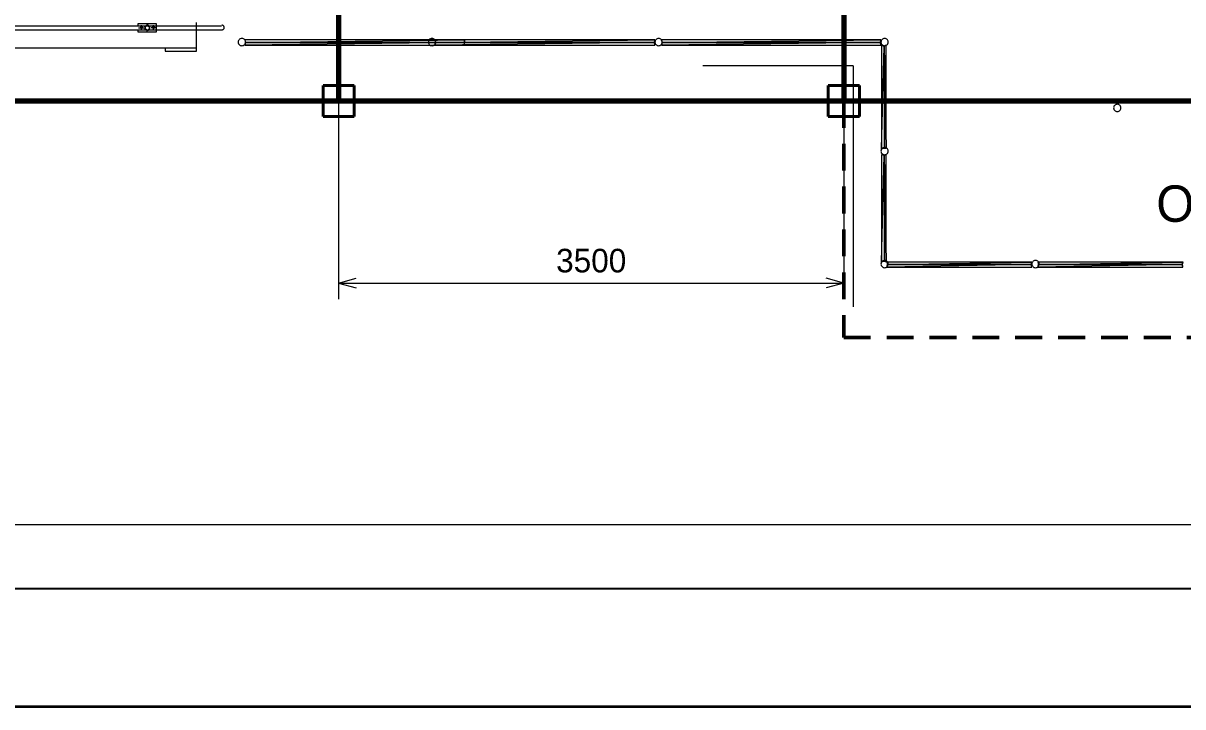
# Paper-space layout '01 Roof Support Layout' of a CAD drawing. Header units: millimetres. Extents: x 5 to 415, y 5 to 292.
# Drawn here: x 107.1 to 215.2, y 5 to 68.8 of the extents above; entities that cross this region are included whole.
import ezdxf
from ezdxf.enums import TextEntityAlignment as Align

# ---------------------------------------------------------------- set-up
doc = ezdxf.new("R2010")
doc.units = ezdxf.units.MM
doc.linetypes.add('DASHED_REVIEW', pattern=[4, 2.5, -1.5])
for name, color, linetype in [('BEAMS', 7, 'Continuous'), ('DIMENSIONS', 7, 'Continuous'), ('EXISTING', 7, 'Continuous'), ('FRAME', 7, 'Continuous'), ('LOAD_BEARING_WALLS', 7, 'Continuous'), ('PHOTO_COLUMNS', 7, 'Continuous'), ('PROPOSED', 7, 'Continuous'), ('TEXT', 7, 'Continuous')]:
    doc.layers.add(name, color=color, linetype=linetype)

# ---------------------------------------------------------------- blocks, each defined once
blk = doc.blocks.new('SHEET_01')
at = {"layer": 'BEAMS', "color": 7, "linetype": 'DASHED_REVIEW', "lineweight": 50}
for p, q in [((183.6, 61.54), (183.6, 39.47)), ((183.6, 39.47), (275.05, 39.47))]:
    blk.add_line(p, q, dxfattribs=at)
at = {"layer": 'DIMENSIONS', "color": 7, "linetype": 'Continuous', "lineweight": 13}
for p, q in [((136.48, 61.54), (136.48, 43.04)), ((183.6, 61.54), (183.6, 43.04)), ((136.48, 44.54), (138.13, 44.99)), ((136.48, 44.54), (183.6, 44.54)), ((136.48, 44.54), (138.13, 44.09)), ((183.6, 44.54), (181.95, 44.99)), ((183.6, 44.54), (181.95, 44.09))]:
    blk.add_line(p, q, dxfattribs=at)
at = {"layer": 'EXISTING', "color": 254, "linetype": 'Continuous', "lineweight": 13}
for p, q in [((117.81, 68.36), (118.31, 68.36)), ((118.06, 68.61), (118.06, 68.11)), ((119.43, 68.36), (118.99, 68.36)), ((119.18, 68.61), (119.18, 68.11)), ((148.26, 67.25), (127.73, 67.25)), ((127.73, 67.25), (127.8, 67)), ((127.8, 67), (148.26, 67.25)), ((165.99, 67.25), (145.47, 67.25)), ((145.47, 67.25), (145.53, 67)), ((145.53, 67), (165.99, 67.25)), ((148.26, 67.25), (148.19, 67)), ((165.99, 67.25), (165.93, 67)), ((187.07, 67.25), (166.55, 67.25)), ((166.55, 67.25), (166.67, 67)), ((166.67, 67), (187.07, 67.25)), ((187.07, 67.25), (187.01, 67)), ((148.19, 67), (127.73, 66.75)), ((127.73, 66.75), (127.8, 67)), ((127.73, 66.75), (148.26, 66.75)), ((127.8, 67), (148.19, 67)), ((148.19, 67), (127.8, 67)), ((165.93, 67), (145.47, 66.75)), ((145.47, 66.75), (145.53, 67)), ((145.47, 66.75), (165.99, 66.75)), ((145.53, 67), (165.93, 67)), ((165.93, 67), (145.53, 67)), ((148.26, 66.75), (148.19, 67)), ((165.99, 66.75), (165.93, 67)), ((187.01, 67), (166.61, 66.75)), ((166.61, 66.75), (166.67, 67)), ((166.61, 66.75), (187.07, 66.75)), ((166.67, 67), (187.01, 67)), ((187.01, 67), (166.67, 67)), ((187.07, 66.75), (187.01, 67)), ((187.13, 66.75), (187.13, 57.08)), ((187.38, 66.63), (187.13, 66.75)), ((187.13, 57.08), (187.38, 66.63)), ((187.56, 66.75), (187.38, 66.63)), ((187.38, 66.63), (187.38, 57.14)), ((187.56, 57.14), (187.38, 66.63)), ((187.38, 66.63), (187.56, 57.14)), ((187.56, 57.14), (187.56, 66.75)), ((184.46, 64.83), (170.45, 64.83)), ((184.46, 64.83), (184.46, 42.32)), ((208.78, 60.97), (208.77, 60.89)), ((208.77, 60.89), (208.78, 60.81)), ((208.8, 61.04), (208.78, 60.97)), ((208.78, 60.81), (208.8, 60.74)), ((208.84, 61.1), (208.8, 61.04)), ((208.8, 60.74), (208.84, 60.68)), ((208.9, 61.16), (208.84, 61.1)), ((208.84, 60.68), (208.9, 60.62)), ((208.96, 61.2), (208.9, 61.16)), ((208.9, 60.62), (208.96, 60.58)), ((209.03, 61.22), (208.96, 61.2)), ((208.96, 60.58), (209.03, 60.56)), ((209.11, 61.23), (209.03, 61.22)), ((209.19, 61.22), (209.11, 61.23)), ((209.26, 61.2), (209.19, 61.22)), ((209.19, 60.56), (209.26, 60.58)), ((209.32, 61.16), (209.26, 61.2)), ((209.26, 60.58), (209.32, 60.62)), ((209.38, 61.1), (209.32, 61.16)), ((209.32, 60.62), (209.38, 60.68)), ((209.42, 61.04), (209.38, 61.1)), ((209.38, 60.68), (209.42, 60.74)), ((209.44, 60.97), (209.42, 61.04)), ((209.42, 60.74), (209.44, 60.81)), ((209.45, 60.89), (209.44, 60.97)), ((209.44, 60.81), (209.45, 60.89)), ((209.03, 60.56), (209.11, 60.55)), ((209.11, 60.55), (209.19, 60.56)), ((187.38, 57.14), (187.13, 57.08)), ((187.13, 56.52), (187.13, 46.54)), ((187.38, 56.46), (187.13, 56.52)), ((187.13, 46.54), (187.38, 56.46)), ((187.38, 57.14), (187.56, 57.14)), ((187.56, 56.52), (187.38, 56.46)), ((187.38, 56.46), (187.38, 46.6)), ((187.56, 46.54), (187.38, 56.46)), ((187.38, 56.46), (187.56, 46.54)), ((187.56, 46.54), (187.56, 56.52)), ((187.38, 46.6), (187.13, 46.54)), ((187.38, 46.6), (187.56, 46.54)), ((201.14, 46.48), (187.63, 46.48)), ((187.63, 46.48), (187.69, 46.29)), ((201.08, 46.29), (187.63, 46.04)), ((187.63, 46.04), (187.69, 46.29)), ((187.63, 46.04), (201.14, 46.04)), ((187.69, 46.29), (201.14, 46.48)), ((187.69, 46.29), (201.08, 46.29)), ((201.08, 46.29), (187.69, 46.29)), ((201.14, 46.48), (201.08, 46.29)), ((201.14, 46.04), (201.08, 46.29)), ((215.22, 46.48), (201.7, 46.48)), ((201.7, 46.48), (201.76, 46.29)), ((215.15, 46.29), (201.7, 46.04)), ((201.7, 46.04), (201.76, 46.29)), ((201.7, 46.04), (215.22, 46.04)), ((201.76, 46.29), (215.22, 46.48)), ((201.76, 46.29), (215.15, 46.29)), ((215.15, 46.29), (201.76, 46.29)), ((215.22, 46.48), (215.15, 46.29)), ((215.22, 46.04), (215.15, 46.29))]:
    blk.add_line(p, q, dxfattribs=at)
at = {"layer": 'EXISTING', "color": 7, "lineweight": 30}
blk.add_line((183.6, 61.54), (53.4, 61.54), dxfattribs=at)
at = {"layer": 'FRAME', "color": 7, "linetype": 'Continuous', "lineweight": 15}
blk.add_line((28, 22), (327, 22), dxfattribs=at)
at = {"layer": 'FRAME', "color": 7, "linetype": 'Continuous', "lineweight": 25}
blk.add_line((335, 16), (15, 16), dxfattribs=at)
at = {"layer": 'FRAME', "color": 7, "linetype": 'Continuous', "lineweight": 35}
blk.add_line((415, 5), (5, 5), dxfattribs=at)
at = {"layer": 'LOAD_BEARING_WALLS', "color": 7, "linetype": 'Continuous', "lineweight": 70}
blk.add_line((136.48, 245), (136.48, 61.54), dxfattribs=at)
at = {"layer": 'LOAD_BEARING_WALLS', "color": 7, "lineweight": 70}
for p, q in [((183.6, 245), (183.6, 61.54)), ((53.4, 61.54), (275.05, 61.54))]:
    blk.add_line(p, q, dxfattribs=at)
at = {"layer": 'PHOTO_COLUMNS', "color": 7, "linetype": 'Continuous', "lineweight": 40}
for p, q in [((135.03, 62.99), (137.93, 62.99)), ((135.03, 60.09), (135.03, 62.99)), ((137.93, 62.99), (137.93, 60.09)), ((182.15, 62.99), (185.05, 62.99)), ((182.15, 60.09), (182.15, 62.99)), ((185.05, 62.99), (185.05, 60.09)), ((137.93, 60.09), (135.03, 60.09)), ((185.05, 60.09), (182.15, 60.09))]:
    blk.add_line(p, q, dxfattribs=at)
at = {"layer": 'PROPOSED', "color": 250, "linetype": 'Continuous', "lineweight": 13}
for p, q in [((101.38, 68.55), (114.53, 68.55)), ((101.38, 68.18), (114.53, 68.18)), ((107.96, 68.55), (121.1, 68.55)), ((107.96, 68.18), (121.1, 68.18)), ((114.53, 68.55), (125.56, 68.55)), ((114.53, 68.18), (125.56, 68.18)), ((119.49, 68.73), (117.75, 68.73)), ((117.75, 68.73), (117.75, 68.49)), ((117.75, 68.18), (117.75, 67.99)), ((118.01, 68.43), (118, 68.41)), ((118, 68.41), (118, 68.39)), ((118, 68.39), (118, 68.37)), ((118, 68.37), (118.01, 68.35)), ((118.02, 68.45), (118.01, 68.43)), ((118.01, 68.35), (118.02, 68.33)), ((118.03, 68.47), (118.02, 68.45)), ((118.02, 68.33), (118.03, 68.32)), ((118.05, 68.48), (118.03, 68.47)), ((118.03, 68.32), (118.05, 68.31)), ((118.07, 68.48), (118.05, 68.48)), ((118.05, 68.31), (118.07, 68.3)), ((118.09, 68.49), (118.07, 68.48)), ((118.07, 68.3), (118.09, 68.3)), ((118.11, 68.48), (118.09, 68.49)), ((118.09, 68.3), (118.11, 68.3)), ((118.13, 68.48), (118.11, 68.48)), ((118.11, 68.3), (118.13, 68.31)), ((118.15, 68.47), (118.13, 68.48)), ((118.13, 68.31), (118.15, 68.32)), ((118.17, 68.45), (118.15, 68.47)), ((118.15, 68.32), (118.17, 68.33)), ((118.18, 68.43), (118.17, 68.45)), ((118.17, 68.33), (118.18, 68.35)), ((118.18, 68.41), (118.18, 68.43)), ((118.19, 68.39), (118.18, 68.41)), ((118.18, 68.37), (118.19, 68.39)), ((118.18, 68.35), (118.18, 68.37)), ((118.56, 68.61), (118.37, 68.36)), ((118.37, 68.42), (118.5, 68.55)), ((118.37, 68.36), (118.43, 68.42)), ((118.37, 68.3), (118.43, 68.36)), ((118.37, 68.24), (118.43, 68.3)), ((118.37, 68.24), (118.43, 68.24)), ((118.44, 68.44), (118.43, 68.39)), ((118.43, 68.39), (118.44, 68.34)), ((118.43, 68.18), (118.43, 68.24)), ((118.43, 68.18), (118.5, 68.24)), ((118.43, 68.18), (118.5, 68.18)), ((118.46, 68.49), (118.44, 68.44)), ((118.44, 68.34), (118.46, 68.3)), ((118.48, 68.53), (118.46, 68.49)), ((118.46, 68.3), (118.48, 68.26)), ((118.52, 68.56), (118.48, 68.53)), ((118.48, 68.26), (118.52, 68.22)), ((118.5, 68.49), (118.62, 68.61)), ((118.5, 68.11), (118.5, 68.18)), ((118.5, 68.11), (118.56, 68.18)), ((118.56, 68.59), (118.52, 68.56)), ((118.52, 68.22), (118.56, 68.2)), ((118.56, 68.55), (118.68, 68.61)), ((118.6, 68.6), (118.56, 68.59)), ((118.56, 68.2), (118.6, 68.18)), ((118.56, 68.11), (118.62, 68.18)), ((118.65, 68.61), (118.6, 68.6)), ((118.6, 68.18), (118.65, 68.18)), ((118.62, 68.55), (118.68, 68.61)), ((118.62, 68.05), (118.68, 68.18)), ((118.7, 68.6), (118.65, 68.61)), ((118.65, 68.18), (118.7, 68.18)), ((118.68, 68.55), (118.74, 68.61)), ((118.68, 68.49), (118.74, 68.55)), ((118.68, 68.11), (118.87, 68.3)), ((118.75, 68.59), (118.7, 68.6)), ((118.7, 68.18), (118.75, 68.2)), ((118.74, 68.49), (118.74, 68.55)), ((118.74, 68.49), (118.81, 68.55)), ((118.74, 68.49), (118.81, 68.49)), ((118.74, 68.11), (118.87, 68.24)), ((118.79, 68.56), (118.75, 68.59)), ((118.75, 68.2), (118.79, 68.22)), ((118.82, 68.53), (118.79, 68.56)), ((118.79, 68.22), (118.82, 68.26)), ((118.81, 68.42), (118.81, 68.49)), ((118.81, 68.42), (118.87, 68.49)), ((118.81, 68.36), (118.87, 68.42)), ((118.81, 68.3), (118.87, 68.36)), ((118.81, 68.24), (118.87, 68.36)), ((118.85, 68.49), (118.82, 68.53)), ((118.82, 68.26), (118.85, 68.3)), ((118.86, 68.44), (118.85, 68.49)), ((118.85, 68.3), (118.86, 68.34)), ((118.87, 68.39), (118.86, 68.44)), ((118.86, 68.34), (118.87, 68.39)), ((119.13, 68.43), (119.12, 68.41)), ((119.12, 68.41), (119.12, 68.39)), ((119.12, 68.39), (119.12, 68.37)), ((119.12, 68.37), (119.13, 68.35)), ((119.14, 68.45), (119.13, 68.43)), ((119.13, 68.35), (119.14, 68.33)), ((119.15, 68.47), (119.14, 68.45)), ((119.14, 68.33), (119.15, 68.32)), ((119.17, 68.48), (119.15, 68.47)), ((119.15, 68.32), (119.17, 68.31)), ((119.19, 68.48), (119.17, 68.48)), ((119.17, 68.31), (119.19, 68.3)), ((119.21, 68.49), (119.19, 68.48)), ((119.19, 68.3), (119.21, 68.3)), ((119.23, 68.48), (119.21, 68.49)), ((119.21, 68.3), (119.23, 68.3)), ((119.25, 68.48), (119.23, 68.48)), ((119.23, 68.3), (119.25, 68.31)), ((119.27, 68.47), (119.25, 68.48)), ((119.25, 68.31), (119.27, 68.32)), ((119.28, 68.45), (119.27, 68.47)), ((119.27, 68.32), (119.28, 68.33)), ((119.29, 68.43), (119.28, 68.45)), ((119.28, 68.33), (119.29, 68.35)), ((119.3, 68.41), (119.29, 68.43)), ((119.29, 68.35), (119.3, 68.37)), ((119.3, 68.39), (119.3, 68.41)), ((119.3, 68.37), (119.3, 68.39)), ((119.49, 68.49), (119.49, 68.73)), ((119.49, 67.99), (119.49, 68.49)), ((123.21, 66.5), (123.21, 68.86)), ((125.63, 68.61), (125.59, 68.61)), ((125.59, 68.18), (125.63, 68.18)), ((125.66, 68.6), (125.63, 68.61)), ((125.63, 68.18), (125.66, 68.19)), ((125.69, 68.59), (125.66, 68.6)), ((125.66, 68.19), (125.69, 68.2)), ((125.72, 68.57), (125.69, 68.59)), ((125.69, 68.2), (125.72, 68.21)), ((125.74, 68.55), (125.72, 68.57)), ((125.72, 68.21), (125.74, 68.23)), ((125.76, 68.53), (125.74, 68.55)), ((125.74, 68.23), (125.76, 68.26)), ((125.78, 68.5), (125.76, 68.53)), ((125.76, 68.26), (125.78, 68.28)), ((125.8, 68.47), (125.78, 68.5)), ((125.78, 68.28), (125.8, 68.31)), ((125.81, 68.44), (125.8, 68.47)), ((125.8, 68.31), (125.81, 68.34)), ((125.81, 68.41), (125.81, 68.44)), ((125.81, 68.38), (125.81, 68.41)), ((125.81, 68.34), (125.81, 68.38)), ((117.75, 67.99), (119.49, 67.99)), ((127.12, 67.11), (127.11, 67.03)), ((127.15, 67.18), (127.12, 67.11)), ((127.19, 67.24), (127.15, 67.18)), ((127.24, 67.3), (127.19, 67.24)), ((127.31, 67.34), (127.24, 67.3)), ((127.38, 67.36), (127.31, 67.34)), ((127.46, 67.37), (127.38, 67.36)), ((127.53, 67.36), (127.46, 67.37)), ((127.6, 67.34), (127.53, 67.36)), ((127.67, 67.3), (127.6, 67.34)), ((127.72, 67.24), (127.67, 67.3)), ((127.76, 67.18), (127.72, 67.24)), ((127.79, 67.11), (127.76, 67.18)), ((127.8, 67.03), (127.79, 67.11)), ((144.86, 67.11), (144.85, 67.03)), ((144.88, 67.18), (144.86, 67.11)), ((144.92, 67.24), (144.88, 67.18)), ((144.97, 67.3), (144.92, 67.24)), ((145.04, 67.34), (144.97, 67.3)), ((145.11, 67.36), (145.04, 67.34)), ((145.19, 67.37), (145.11, 67.36)), ((145.27, 67.36), (145.19, 67.37)), ((145.34, 67.34), (145.27, 67.36)), ((145.4, 67.3), (145.34, 67.34)), ((145.45, 67.24), (145.4, 67.3)), ((145.49, 67.18), (145.45, 67.24)), ((145.52, 67.11), (145.49, 67.18)), ((145.53, 67.03), (145.52, 67.11)), ((148.19, 67), (148.26, 67.25)), ((165.93, 67), (165.99, 67.25)), ((166, 67.11), (165.99, 67.03)), ((166.02, 67.18), (166, 67.11)), ((166.06, 67.24), (166.02, 67.18)), ((166.12, 67.3), (166.06, 67.24)), ((166.18, 67.34), (166.12, 67.3)), ((166.25, 67.36), (166.18, 67.34)), ((166.33, 67.37), (166.25, 67.36)), ((166.41, 67.36), (166.33, 67.37)), ((166.48, 67.34), (166.41, 67.36)), ((166.54, 67.3), (166.48, 67.34)), ((166.6, 67.24), (166.54, 67.3)), ((166.64, 67.18), (166.6, 67.24)), ((166.66, 67.11), (166.64, 67.18)), ((166.67, 67.03), (166.66, 67.11)), ((187.01, 67), (187.07, 67.25)), ((187.08, 67.11), (187.07, 67.03)), ((187.1, 67.18), (187.08, 67.11)), ((187.14, 67.24), (187.1, 67.18)), ((187.2, 67.3), (187.14, 67.24)), ((187.26, 67.34), (187.2, 67.3)), ((187.33, 67.36), (187.26, 67.34)), ((187.41, 67.37), (187.33, 67.36)), ((187.49, 67.36), (187.41, 67.37)), ((187.56, 67.34), (187.49, 67.36)), ((187.62, 67.3), (187.56, 67.34)), ((187.68, 67.24), (187.62, 67.3)), ((187.72, 67.18), (187.68, 67.24)), ((187.74, 67.11), (187.72, 67.18)), ((187.75, 67.03), (187.74, 67.11)), ((61.7, 66.5), (123.21, 66.5)), ((120.29, 66.5), (120.29, 66.19)), ((120.29, 66.19), (123.21, 66.19)), ((123.21, 66.19), (123.21, 66.5)), ((127.11, 67.03), (127.12, 66.95)), ((127.12, 66.95), (127.15, 66.88)), ((127.15, 66.88), (127.19, 66.82)), ((127.19, 66.82), (127.24, 66.76)), ((127.24, 66.76), (127.31, 66.72)), ((127.31, 66.72), (127.38, 66.7)), ((127.38, 66.7), (127.46, 66.69)), ((127.46, 66.69), (127.53, 66.7)), ((127.53, 66.7), (127.6, 66.72)), ((127.6, 66.72), (127.67, 66.76)), ((127.67, 66.76), (127.72, 66.82)), ((127.72, 66.82), (127.76, 66.88)), ((127.8, 67), (127.73, 66.75)), ((127.76, 66.88), (127.79, 66.95)), ((127.79, 66.95), (127.8, 67.03)), ((144.85, 67.03), (144.86, 66.95)), ((144.86, 66.95), (144.88, 66.88)), ((144.88, 66.88), (144.92, 66.82)), ((144.92, 66.82), (144.97, 66.76)), ((144.97, 66.76), (145.04, 66.72)), ((145.04, 66.72), (145.11, 66.7)), ((145.11, 66.7), (145.19, 66.69)), ((145.19, 66.69), (145.27, 66.7)), ((145.27, 66.7), (145.34, 66.72)), ((145.34, 66.72), (145.4, 66.76)), ((145.4, 66.76), (145.45, 66.82)), ((145.45, 66.82), (145.49, 66.88)), ((145.53, 67), (145.47, 66.75)), ((145.49, 66.88), (145.52, 66.95)), ((145.52, 66.95), (145.53, 67.03)), ((165.99, 67.03), (166, 66.95)), ((166, 66.95), (166.02, 66.88)), ((166.02, 66.88), (166.06, 66.82)), ((166.06, 66.82), (166.12, 66.76)), ((166.12, 66.76), (166.18, 66.72)), ((166.18, 66.72), (166.25, 66.7)), ((166.25, 66.7), (166.33, 66.69)), ((166.33, 66.69), (166.41, 66.7)), ((166.41, 66.7), (166.48, 66.72)), ((166.48, 66.72), (166.54, 66.76)), ((166.54, 66.76), (166.6, 66.82)), ((166.6, 66.82), (166.64, 66.88)), ((166.67, 67), (166.61, 66.75)), ((166.64, 66.88), (166.66, 66.95)), ((166.66, 66.95), (166.67, 67.03)), ((187.07, 67.03), (187.08, 66.95)), ((187.08, 66.95), (187.1, 66.88)), ((187.1, 66.88), (187.14, 66.82)), ((187.14, 66.82), (187.2, 66.76)), ((187.2, 66.76), (187.26, 66.72)), ((187.26, 66.72), (187.33, 66.7)), ((187.33, 66.7), (187.41, 66.69)), ((187.41, 66.69), (187.49, 66.7)), ((187.49, 66.7), (187.56, 66.72)), ((187.56, 66.72), (187.62, 66.76)), ((187.62, 66.76), (187.68, 66.82)), ((187.68, 66.82), (187.72, 66.88)), ((187.72, 66.88), (187.74, 66.95)), ((187.74, 66.95), (187.75, 67.03)), ((187.08, 56.94), (187.07, 56.86)), ((187.07, 56.86), (187.08, 56.78)), ((187.1, 57.01), (187.08, 56.94)), ((187.08, 56.78), (187.1, 56.71)), ((187.14, 57.07), (187.1, 57.01)), ((187.1, 56.71), (187.14, 56.65)), ((187.13, 57.08), (187.38, 57.14)), ((187.2, 57.13), (187.14, 57.07)), ((187.14, 56.65), (187.2, 56.59)), ((187.26, 57.17), (187.2, 57.13)), ((187.2, 56.59), (187.26, 56.55)), ((187.33, 57.19), (187.26, 57.17)), ((187.26, 56.55), (187.33, 56.53)), ((187.41, 57.2), (187.33, 57.19)), ((187.33, 56.53), (187.41, 56.52)), ((187.49, 57.19), (187.41, 57.2)), ((187.41, 56.52), (187.49, 56.53)), ((187.56, 57.17), (187.49, 57.19)), ((187.49, 56.53), (187.56, 56.55)), ((187.62, 57.13), (187.56, 57.17)), ((187.56, 56.55), (187.62, 56.59)), ((187.68, 57.07), (187.62, 57.13)), ((187.62, 56.59), (187.68, 56.65)), ((187.72, 57.01), (187.68, 57.07)), ((187.68, 56.65), (187.72, 56.71)), ((187.74, 56.94), (187.72, 57.01)), ((187.72, 56.71), (187.74, 56.78)), ((187.75, 56.86), (187.74, 56.94)), ((187.74, 56.78), (187.75, 56.86)), ((187.14, 46.53), (187.1, 46.47)), ((187.13, 46.54), (187.38, 46.6)), ((187.2, 46.59), (187.14, 46.53)), ((187.26, 46.63), (187.2, 46.59)), ((187.33, 46.65), (187.26, 46.63)), ((187.41, 46.66), (187.33, 46.65)), ((187.49, 46.65), (187.41, 46.66)), ((187.56, 46.63), (187.49, 46.65)), ((187.62, 46.59), (187.56, 46.63)), ((187.68, 46.53), (187.62, 46.59)), ((187.72, 46.47), (187.68, 46.53)), ((201.22, 46.53), (201.18, 46.47)), ((201.27, 46.59), (201.22, 46.53)), ((201.33, 46.63), (201.27, 46.59)), ((201.4, 46.65), (201.33, 46.63)), ((201.48, 46.66), (201.4, 46.65)), ((201.56, 46.65), (201.48, 46.66)), ((201.63, 46.63), (201.56, 46.65)), ((201.7, 46.59), (201.63, 46.63)), ((201.75, 46.53), (201.7, 46.59)), ((201.79, 46.47), (201.75, 46.53)), ((215.23, 46.53), (215.19, 46.47)), ((187.08, 46.4), (187.07, 46.32)), ((187.07, 46.32), (187.08, 46.24)), ((187.1, 46.47), (187.08, 46.4)), ((187.08, 46.24), (187.1, 46.17)), ((187.1, 46.17), (187.14, 46.11)), ((187.14, 46.11), (187.2, 46.05)), ((187.2, 46.05), (187.26, 46.01)), ((187.26, 46.01), (187.33, 45.99)), ((187.33, 45.99), (187.41, 45.98)), ((187.41, 45.98), (187.49, 45.99)), ((187.49, 45.99), (187.56, 46.01)), ((187.56, 46.01), (187.62, 46.05)), ((187.62, 46.05), (187.68, 46.11)), ((187.69, 46.29), (187.63, 46.04)), ((187.68, 46.11), (187.72, 46.17)), ((187.74, 46.4), (187.72, 46.47)), ((187.72, 46.17), (187.74, 46.24)), ((187.75, 46.32), (187.74, 46.4)), ((187.74, 46.24), (187.75, 46.32)), ((201.08, 46.29), (201.14, 46.48)), ((201.15, 46.4), (201.14, 46.32)), ((201.14, 46.32), (201.15, 46.24)), ((201.18, 46.47), (201.15, 46.4)), ((201.15, 46.24), (201.18, 46.17)), ((201.18, 46.17), (201.22, 46.11)), ((201.22, 46.11), (201.27, 46.05)), ((201.27, 46.05), (201.33, 46.01)), ((201.33, 46.01), (201.4, 45.99)), ((201.4, 45.99), (201.48, 45.98)), ((201.48, 45.98), (201.56, 45.99)), ((201.56, 45.99), (201.63, 46.01)), ((201.63, 46.01), (201.7, 46.05)), ((201.76, 46.29), (201.7, 46.04)), ((201.7, 46.05), (201.75, 46.11)), ((201.75, 46.11), (201.79, 46.17)), ((201.82, 46.4), (201.79, 46.47)), ((201.79, 46.17), (201.82, 46.24)), ((201.82, 46.32), (201.82, 46.4)), ((201.82, 46.24), (201.82, 46.32)), ((215.15, 46.29), (215.22, 46.48)), ((215.16, 46.4), (215.15, 46.32)), ((215.15, 46.32), (215.16, 46.24)), ((215.19, 46.47), (215.16, 46.4)), ((215.16, 46.24), (215.19, 46.17)), ((215.19, 46.17), (215.23, 46.11))]:
    blk.add_line(p, q, dxfattribs=at)
at = {"layer": 'TEXT'}
for s, height, p in [('OVERHANG', 3.4, (225.76, 50.26)), ('3500', 2.2, (160.04, 45.54))]:
    blk.add_text(s, height=height, dxfattribs=at).set_placement(p, align=Align.CENTER)

psp = doc.layouts.new('01 Roof Support Layout')

# ---------------------------------------------------------------- block references
psp.add_blockref('SHEET_01', (0, 0))

doc.saveas('drawing.dxf')
